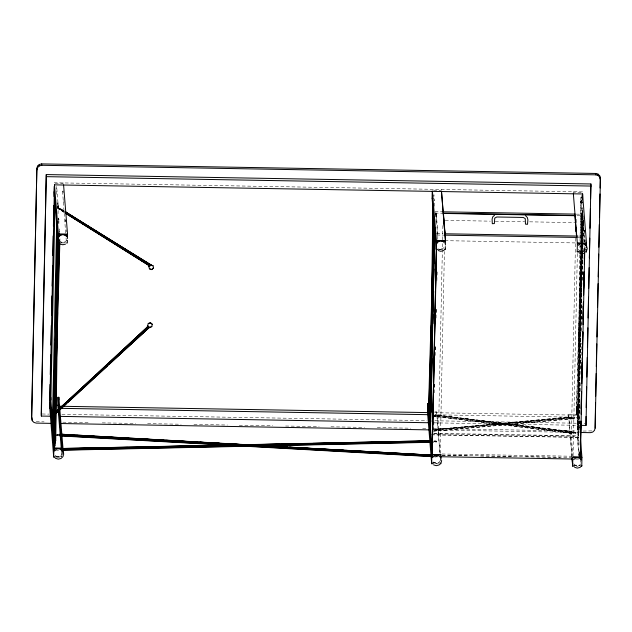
<?xml version="1.0" encoding="UTF-8"?>
<svg xmlns="http://www.w3.org/2000/svg" width="632" height="632" viewBox="0 0 632 632"><rect width="100%" height="100%" fill="white"/><g stroke="black" fill="none" stroke-linecap="round" stroke-linejoin="round"><path stroke-width="0.47" stroke-dasharray="3.16 2.37" d="M577.529 429.31L577.782 423.582L579.086 423.827L578.193 425.099L578.667 423.598L578.225 424.68L578.122 429.326L577.529 429.31L579.813 254.111M578.122 429.326L578.225 424.68L577.64 424.672M580.002 241.282L580.911 201.102L581.495 201.11L582.325 202.833L580.99 203.038L580.95 197.303L581.535 197.31M581.867 203.046L581.424 200.265L580.84 200.249M58.476 223.396L58.531 219.454L58.958 219.683L58.895 223.625M434.634 206.206L434.721 200.289L433.892 198.566M579.828 253.124L579.947 245.232M580.255 254.878L577.569 425.51L578.154 425.518L578.628 424.04L581.14 254.893L577.964 417.262L434.8 414.789M580.239 254.333L580.381 244.473M580.413 244.031L580.95 197.303M581.116 254.348L581.258 244.489M581.298 244.047L581.906 202.611L581.495 201.11L581.424 201.956L582.325 202.833L580.563 202.809L580.99 203.038M581.709 245.256L579.086 423.827L577.324 423.796L577.569 425.51M581.764 241.313L582.222 209.745M56.39 194.332L56.564 186.456M64.124 211.933L57.931 207.667L58.018 202.864L57.433 202.848L57.378 203.67L57.962 203.678L58.018 202.864M58.049 213.703L58.223 205.827L56.659 186.44M59.329 231.968L59.353 228.934L59.653 233.366M65.657 232.995L62.402 189.166M55.008 434.374L57.299 434.326L57.283 434.903L58.942 435.219M55.829 435.748L58.033 435.748L58.041 435.179L59.795 434.16M61.944 455.403L61.976 453.61M436.033 216.049L436.096 213.095L437.668 237.593M436.072 222.188L436.262 213.332L435.085 213.308M433.702 424.696L433.781 420.754M434.492 387.274L434.579 383.34M435.282 349.852L435.369 345.917M436.08 312.437L436.159 308.495M436.87 275.015L436.957 271.073M433.702 430.226L433.892 421.37M434.5 392.835L434.705 382.992M435.29 355.445L435.495 345.601M436.08 318.054L436.27 309.198M436.878 280.655L437.083 270.82M437.755 239.331L437.873 233.429L436.262 213.332M432.122 431.063L434.429 431.19L434.437 430.613L437.075 429.713L570.664 417.878L569.424 417.073L433.568 429.736M435.543 430.068L436.815 429.357L436.783 430.866L436.554 429.42L569.156 417.365L571.17 418.155L571.162 418.732L436.033 430.921L435.029 430.36L435.037 429.784L436.815 429.357L569.669 417.657L571.17 418.155L574.883 417.902L574.867 418.479L573.366 418.803L434.429 431.19M434.848 456.494L434.84 457.07L437.858 456.596M435.179 442.289L435.195 441.713L436.696 441.397L436.688 441.966L432.975 442.218M571.834 432.422L570.577 431.451L435.898 415.058L435.63 416.496L433.908 416.362L573.019 433.584L576.036 433.11L576.052 432.533L574.488 432.162L435.661 414.979L434.374 415.524L435.661 414.979L570.577 431.451L571.834 432.422L435.661 414.979L433.915 415.785L435.416 415.335L570.325 432.019L573.034 433.007L576.052 432.533M436.033 430.921L436.815 429.357M436.688 441.966L435.89 440.946L433.584 440.82M434.84 411.867L436.665 411.898L439.935 453.389M441.381 189.466L441.357 190.327L433.141 190.185M437.131 457.023L437.139 456.446M438.442 434.784L442.487 243.747M442.574 239.805L442.906 224.052M440.141 453.373L444.414 251.504M579.046 443.174L576.787 414.316L568.571 414.173L571.952 457.299M573.279 191.741L573.264 192.602L581.48 192.744M574.867 418.479L571.755 417.902L569.385 418.803L569.669 417.657L569.156 417.365L569.385 418.803L570.657 418.447M571.162 418.732L570.167 417.594L574.077 417.452L574.883 417.902M570.807 431.743L570.538 433.173L434.358 416.093L576.036 433.11M571.368 433.26L572.284 432.154L572.276 432.73L570.538 433.173L570.577 431.451M575.586 238.161L571.375 437.075L572.869 455.68M573.019 433.584L573.034 433.007M573.366 418.803L573.374 418.226M573.066 455.664L577.372 252.808M574.061 418.029L574.077 417.452M574.472 432.738L574.488 432.162M575.31 433.536L575.325 432.959M576.337 413.044L576.439 409.733L576.621 409.141L577.498 409.157L577.948 409.647L577.032 410.674L576.929 414.545L576.345 414.537L576.337 413.044L576.921 413.052M576.787 414.316L576.953 406.257L577.838 406.273L579.26 423.961M584.624 241.945L581.314 200.802L581.424 195.43M577.648 415.192L577.838 406.273M581.211 253.859L581.401 245.003M581.416 244.023L582.23 205.661M581.266 255.202L577.411 437.415L579.023 457.513M581.29 254.222L581.48 245.366M581.558 241.432L582.135 212.076L582.72 212.083L583.028 217.487L581.709 216.981L582.135 212.076M577.964 417.262L581.653 243.154M581.669 242.167L582.356 209.706M582.277 255.02L578.414 437.202L579.046 445.031M582.301 254.032L582.483 245.177M582.507 244.189L583.028 219.573M582.42 255.02L578.564 437.202L431.356 434.658M582.443 254.04L582.633 245.177M582.657 244.189L583.154 220.56M582.443 255.257L578.58 437.431L433.536 434.927M582.459 254.269L582.672 244.426M582.696 243.439L583.17 220.789M579.615 429.792L579.718 424.87M579.734 423.89L579.86 417.981M580.429 391.413L580.658 380.59M581.069 360.912L581.448 343.2M581.701 331.389L582.238 305.809M582.783 280.221L583.012 269.398M583.383 251.686L583.51 245.785M583.597 241.843L583.723 235.941L582.104 215.844L583.273 215.868M584.434 251.947L584.561 246.038M584.639 242.103L584.679 240.128M584.561 251.718L584.663 246.796M584.766 241.874L584.813 239.899M584.75 250.383L584.837 246.441M57.962 203.678L57.931 207.667L63.777 210.906L58.768 207.786L57.915 205.803L58.768 207.786L57.449 208.252L64.14 212.439M433.836 196.955L433.923 194.767L433.931 196.37M576.345 414.537L580.666 253.345M576.929 414.545L577.024 409.741L577.498 409.157L577.032 410.674L576.384 410.737L576.621 409.141M582.72 212.083L582.625 216.895L581.709 216.981L581.006 241.558M59.4 242.214L59.55 238.264M59.874 241.724L59.953 238.778M435.337 216.926L435.416 213.979L435.803 216.436M580.689 252.365L580.974 242.538M581.14 252.855L576.447 411.598L577.032 411.606L577.506 410.128L582.301 243.043M581.132 251.892L581.416 243.028M581.408 242.064L582.033 215.014L582.617 215.03L583.028 216.523L582.293 242.08M582.428 253.377L577.948 409.647L577.032 410.674L577.024 409.741L576.439 409.733M582.451 252.397L582.736 242.57M582.767 241.582L583.439 218M582.151 217.479L582.096 215.875M580.871 201.521L580.563 202.809L580.911 201.102M582.033 215.947L581.709 216.981L583.028 216.523M578.193 425.099L578.628 424.04M435.661 414.979L435.63 416.496L434.824 415.256L435.898 415.058M435.424 214.943L435.859 214.469L435.014 212.478M63.413 182.948L62.521 183.794L55.181 183.667M58.499 434.911L55.837 435.172M58.033 435.748L58.484 435.488M58.499 219.897L58.958 219.683L58.128 217.961M577.782 423.582L577.324 423.796L577.601 425.091M572.276 432.73L570.538 433.173L571.818 432.991M591.805 430.898L580.366 431.111M436.554 429.42L569.424 417.073M570.151 418.171L433.552 430.313M582.522 191.883L54.32 182.774L54.431 184.165M580.887 197.974L581.48 197.982M580.95 198.906L581.543 198.922M62.347 191.852L63.232 191.867M581.314 200.802L582.191 200.818M580.84 201.948L581.424 201.956M582.08 212.897L582.664 212.905M57.441 204.341L58.033 204.357M582.143 213.569L582.736 213.577M434.958 211.688L441.823 211.807M576.273 214.13L583.146 214.248M435.069 213.079L443.135 213.213M576.945 215.528L583.115 215.631M57.394 206.656L57.986 206.664M64.116 211.451L57.441 207.28L58.326 207.296L64.14 210.922M445.236 220.378L490.369 221.153M495.275 221.24L524.702 221.745M529.608 221.832L574.741 222.606M436.704 233.405L437.873 233.429M583.723 235.941L584.892 235.965M436.72 233.635L443.032 233.745M578.604 236.084L584.766 236.194M436.831 235.025L443.704 235.143M578.154 237.466L585.027 237.585M444.912 240.673L576.376 242.941M59.108 242.664L65.531 242.775M438.9 249.213L442.55 249.277M579.931 251.647L584.497 251.726M60.956 242.87L65.546 242.949M438 249.371L442.574 249.45M579.947 251.82L584.513 251.899M577.506 410.128L576.187 409.623L576.447 411.598M576.4 413.723L576.984 413.731M434.634 412.712L577.79 415.177M42.186 413.999L49.091 414.118M61.92 414.339L426.987 420.636M434.879 420.778L584.853 423.361M434.058 422.84L579.102 425.344M577.64 426.363L578.225 426.371M577.529 427.706L578.114 427.714M577.585 428.638L578.177 428.654M36.198 421.726L44.082 421.86M62.813 422.184L90.416 422.658M102.25 422.863L135.762 423.44M147.596 423.645L181.115 424.222M193.929 424.443L227.449 425.02M239.275 425.225L272.795 425.802M285.609 426.023L319.128 426.6M330.955 426.805L364.474 427.382M377.288 427.603L410.808 428.188M422.642 428.385L427.564 428.472M433.481 428.575L579.386 431.095M433.592 429.965L579.497 432.478M434.184 433.323L578.454 435.811M433.56 433.781L577.435 436.262L578.975 455.403M442.076 453.997L572.15 456.241M442.052 455.143L572.308 457.394M442.068 455.38L468.652 455.838M480.47 456.043L513.95 456.62M525.761 456.825L560.229 457.418M434.097 456.628L438.023 456.691M575.42 459.061L579.346 459.132M55.505 456.186L61.92 456.296M432.549 462.695L438.94 462.806M573.579 465.128L580.887 465.255M55.513 456.359L61.936 456.47M432.557 462.869L439.864 462.995M573.595 465.302L579.986 465.413M56.43 457.244L60.072 457.307M436.206 463.793L438.031 463.825M576.305 466.211L578.122 466.242M433.726 441.673L435.195 441.713M433.576 441.397L435.882 441.523M56.248 450.45L58.555 450.577M435.021 214.351L435.859 214.469M435.527 430.645L436.783 430.866L435.029 430.36M57.299 434.326L58.95 434.65M569.156 417.365L570.664 417.878M434.303 200.06L434.721 200.289M435.037 429.784L436.041 430.345M435.89 440.946L436.696 441.397M57.441 207.28L64.156 211.42M58.334 208.268L64.164 211.902M58.057 218.798L58.958 219.683L58.089 218.38M57.923 206.735L58.768 207.786M581.464 201.537L582.325 202.833M582.112 200.581L582.269 202.54M582.902 210.377L583.059 212.336M583.684 220.173L583.842 222.132M584.474 229.969L584.632 231.928M585.264 239.765L585.58 243.683M583.66 220.647L583.818 222.567M584.434 230.222L584.584 232.134M583.502 220.528L583.818 224.439M584.292 230.317L584.608 234.235M585.011 246.843L585.327 250.762M579.339 424.949L579.734 429.863M576.953 406.257L579.07 432.888M580.492 460.357L580.65 462.316M568.571 414.173L571.96 456.296M436.665 411.898L439.975 453.041M65.444 219.391L65.602 221.35M63.074 190.651L63.232 192.61M63.856 200.447L64.014 202.406M65.436 220.039L65.594 221.998M66.226 229.835L66.384 231.794M66.052 237.893L66.368 241.811M61.525 451.398L61.841 455.317M582.033 215.014L582.04 216.887M62.45 452.883A4.108 4.029 -4.6 0 1 61.857 454.89M61.438 455.451A4.108 4.029 -4.6 0 1 55.134 455.34M443.948 247.594A4.108 4.029 -4.6 0 1 438.719 248.416M580.824 463.841A4.108 4.029 -4.6 0 1 573.706 463.714M585.366 249.466A4.108 4.029 -4.6 0 1 579.718 250.849M579.149 250.438A4.108 4.029 -4.6 0 1 578.248 249.348M66.4 240.516A4.108 4.029 -4.6 0 1 59.29 240.389M440.409 459.401A4.108 4.029 -4.6 0 1 434.816 463.09M434.176 462.79A4.108 4.029 -4.6 0 1 433.102 461.866M63.706 211.894L57.844 208.276L63.666 211.933"/><path stroke-width="0.95" d="M52.827 420.375L53.08 414.655L52.622 414.861L52.827 420.375L53.412 420.391M56.912 329.951L55.292 440.449L54.747 446.168L54.162 446.16L56.035 329.936M57.164 221.627L53.957 440.646L55.711 440.678L54.818 441.95L55.292 440.449M56.209 318.094L57.512 229.305M57.741 273.711L57.828 267.794M58.057 252.01L58.27 237.213M57.599 312.421L55.711 440.678L54.376 440.875M57.828 296.637L57.915 290.712M431.98 296.187L430.029 422.121L432.904 204.207M432.114 288.84L433.236 210.353M431.19 412.175L431.348 401.32M431.624 382.581L431.972 358.897M432.059 352.98L432.675 310.557M433.647 244.458L433.868 229.661M433.963 222.756L434.01 219.794M432.912 323.616L433.038 314.736M54.265 441.515L54.858 441.523L54.747 446.168M51.097 423.369L36.308 423.108L33.978 422.453L32.295 420.738L31.6 417.041L36.869 168.42L37.549 166.129L39.303 164.478L41.665 163.901L595.692 173.452L598.022 174.116L599.705 175.83L600.4 179.528L595.131 428.148L594.451 430.439L592.697 432.091L590.335 432.667L580.484 432.501M31.711 418.423L36.869 168.42M580.089 425.36L586.006 425.462L590.912 183.967L46.27 174.574L41.199 413.984L41.364 416.069L51.231 416.235M41.364 416.069L46.27 174.574M49.604 405.191L49.667 402.513M49.588 406.084L53.704 457.197L53.894 448.278L49.778 397.165L50.047 384.43M50.252 374.594L50.671 354.915M50.876 345.08L51.295 325.409M51.508 315.573L51.919 295.895M52.132 286.059L52.567 265.401M52.78 255.565L53.191 235.894M53.404 226.058L53.839 205.4M54.028 196.544L54.241 186.361M49.754 408.154L54.486 184.86L582.696 193.969L582.57 199.87M50.599 399.866L50.655 397.18L49.778 397.165M50.86 400.119L55.134 198.25M52.432 423.432L56.714 221.563M53.594 427.588L53.562 431.395L53.649 426.584M53.981 405.728L54.044 402.774M54.439 384.066L54.668 373.236M54.921 361.417L55.3 343.69M55.363 340.735L55.924 314.144M56.09 306.267L56.572 283.618M57.006 262.944L57.196 254.08M59.108 242.664L58.247 242.822L58.436 233.903L67.529 234.061L67.434 238.517M54.715 450.972L50.655 397.18M59.258 236.573L59.282 234.606L66.621 234.733L66.589 236.7M61.288 448.459L57.82 405.365L57.994 397.307L58.871 397.323L62.987 448.428L62.892 452.891M58.816 399.993L58.871 397.323M62.039 450.932L62.094 448.246L54.755 448.12M62.047 451.098L62.11 448.42M67.395 240.302L67.34 242.98L66.463 242.965M432.675 457.497L428.622 403.698L427.738 403.682L427.548 412.601L431.664 463.714L433.481 463.746M438.023 249.371L436.206 249.34L432.091 198.227L432.241 191.093M428.733 411.993L429.326 412.001L429.349 408.967M430.424 425.376L434.618 227.441M430.495 429.95L434.753 227.852M431.664 463.714L431.853 454.795L427.738 403.682M436.206 249.34L436.396 240.421L432.438 191.275M432.177 447.093L436.388 248.178M432.193 447.33L436.388 249.395M432.201 453.642L436.522 249.798M437.218 243.091L437.257 241.298L439.991 241.345M440.757 463.872L440.781 463.011M440.82 460.151L440.931 454.779L432.715 454.637M445.347 246.638L445.284 249.324M445.394 245.018L445.489 240.579L441.539 191.433M525.627 215.757L527.357 217.519L527.894 219.825L527.523 224.313L525.453 224.107L525.271 218.633L523.249 217.448L496.831 216.989L494.753 218.103L494.35 223.57L492.304 223.704L492.091 219.209L492.723 216.918L494.524 215.228M575.736 231.265L575.815 227.323M575.926 222.401L575.981 219.446M574.48 466.179L572.663 466.147L572.837 457.054L581.053 457.197M579.031 251.805L577.206 251.773L577.395 242.854L586.488 243.012L586.393 247.468M580.089 456.77L580.216 450.869M580.484 438.063L580.84 421.323M581.116 408.525L581.472 391.777M581.764 377.991L582.096 362.239M582.388 348.453L582.744 331.713M583.012 318.907L583.368 302.167M583.66 288.382L584.015 271.642M584.284 258.844L584.41 252.934M580.342 450.64L580.2 457.529L579.86 452.52M580.492 443.743L580.974 421.094M581.116 414.197L581.598 391.556M581.764 383.671L582.222 362.01M582.388 354.133L582.846 332.464M583.012 324.587L583.494 301.938M583.644 295.049L584.118 272.4M584.292 264.524L584.537 252.705M580.374 457.181L584.711 252.35M581.013 460.057L580.5 450.339M585.556 245.65L585.595 243.857L582.854 243.81M581.756 466.305L581.946 457.386L580.524 439.69M585.422 251.915L586.306 251.931L586.338 250.146M585.983 416.48L586.006 425.462M586.172 407.616L586.615 386.926M586.82 377.075L587.239 357.372M587.444 347.513L587.863 327.81M588.076 317.959L588.511 297.269M588.7 288.405L589.135 267.715M589.348 257.864L589.767 238.161M589.972 228.302L590.391 208.6M590.596 198.748L590.912 183.967M595.526 403.082L595.131 428.148M595.668 396.169L596.15 373.48M596.292 366.576L596.774 343.887M596.924 336.982L597.422 313.298M597.548 307.381L598.054 283.705M598.196 276.8L598.678 254.103M598.828 247.199L599.302 224.51M599.452 217.606L599.958 193.929M600.076 188.004L600.289 178.137M52.97 431.387L55.316 355.208M431.356 325.022L428.844 409.054L428.812 410.468L429.318 410.508M429.326 412.001L429.42 408.13M52.811 426.466L58.223 237.758M53.246 425.992L53.388 421.078M53.815 406.329L54.036 398.468M54.463 383.727L54.66 376.846M55.079 362.104L55.308 354.244M55.703 340.482L55.924 332.622M56.351 317.88L56.572 310.012M56.967 296.258L57.196 288.389M57.615 273.648L57.812 266.767M58.239 252.026L58.46 244.165M55.482 349.314L55.932 333.585M56.019 330.639L58.555 242.182M54.668 408.296L54.139 426.971L53.665 428.457L53.08 428.441L52.898 427.121M55.126 392.575L55.292 386.673M56.556 342.449L56.643 339.502M56.896 330.655L59.432 242.198M56.572 356.717L57.078 339.021M57.196 335.094L59.843 242.704M428.575 407.071L433.931 220.331M431.751 311.26L434.405 219.841M428.844 409.054L429.428 409.062L429.902 407.577L430.068 401.683M430.21 396.77L430.716 379.082M432.667 311.26L433.876 269.003M434.042 263.102L434.492 247.381M434.887 233.619L435.061 227.718M433.607 293.098L433.663 291.131M52.898 416.156L52.622 414.861L52.859 416.583L53.451 416.591M148.718 326.649L55.814 413.557L148.425 328.229L148.718 326.649L147.272 327.257L55.956 411.985M151.814 326.625L152.241 324.255L150.463 322.762L148.251 323.529L147.272 327.257L56.114 412.649L147.856 327.826L148.425 328.229L151.806 326.507L149.824 327.581L147.596 325.599L147.272 327.257L147.856 327.826M36.98 169.81L37.549 166.129M441.681 460.578L440.915 463.161L438.948 465.018L436.285 465.666L433.663 464.931M586.464 251.22L587.223 248.637L586.567 246.038M54.786 442.368L55.253 440.891L54.818 441.95M59.756 435.882L59.795 434.16M53.657 427.516L54.139 426.971L53.254 426.956M58.334 233.832L58.776 234.322L58.334 233.832L58.776 233.35M37.659 167.52L39.413 165.861L41.775 165.284L595.802 174.843L598.141 175.499L599.823 177.213L600.4 179.528M445.457 248.787L443.49 250.643L440.828 251.299L438.205 250.556M581.922 465.594L579.947 467.451L577.293 468.099L574.662 467.364M65.815 213.49L148.583 265.322L149.784 264.389L65.807 211.957M56.232 411.511L147.256 327.084L147.833 327.534M58.105 410.413L56.659 411.748L58.136 410.437M63.895 405.065L68.232 401.051M75.469 394.368L78.368 391.698M81.986 388.356L83.432 387.021M90.668 380.338L93.56 377.66M100.796 370.976L103.695 368.306M116.715 356.274L118.168 354.939M126.124 347.584L128.296 345.578M56.082 413.107L66.186 403.808M67.624 402.481L107.298 365.928M108.744 364.601L122.45 351.977M123.888 350.642L148.425 328.229M56.256 411.527L80.24 389.533M81.694 388.198L94.776 376.198M98.41 372.864L104.951 366.868M107.859 364.198L109.312 362.863M111.493 360.864L114.4 358.202M116.58 356.195L119.488 353.533M125.302 348.2L128.936 344.867M63.232 405.784L67.6 401.802M72.696 397.149L74.157 395.822M77.064 393.167L78.518 391.832M87.256 383.861L90.171 381.207M96.72 375.226L98.181 373.899M101.088 371.237L106.919 365.92M110.553 362.602L114.195 359.276M115.656 357.949L122.205 351.969M125.12 349.314L148.417 328.055M66.163 213.498L148.567 265.148L148.852 266.696L151.151 264.903L75.911 218.672M151.601 269.627L153.434 268.087L151.601 269.627L149.421 268.79L148.567 265.148M149.168 264.65L149.768 264.216M429.721 421.252L431.056 421.054M152.241 324.255L150.471 322.873L148.251 323.529M65.523 244.126L62.868 244.774L60.245 244.039M584.489 253.077L581.835 253.724L579.204 252.99M61.667 448.791L67.569 448.665M79.403 448.412L98.102 448.009M108.965 447.772L127.648 447.377M138.534 447.132L158.245 446.706M167.117 446.508L187.807 446.066M196.678 445.868L218.364 445.402M225.261 445.252L248.913 444.746M254.822 444.612L279.463 444.083M284.392 443.972L309.838 443.459M312.974 443.356L430.25 440.82L62.916 448.491L430.503 441.168L61.201 449.107M88.235 449.083L90.202 449.044M116.794 448.467L119.748 448.404M147.327 447.812L149.294 447.772M175.886 447.195L178.84 447.132M205.432 446.563L208.386 446.5M234.97 445.931L236.945 445.884M293.074 444.683L296.029 444.612M323.608 444.019L325.575 443.98M352.166 443.411L355.121 443.348M381.712 442.771L384.667 442.708M411.258 442.139L414.213 442.076M61.178 449.968L250.264 445.908M256.173 445.773L430.487 442.029M62.876 450.213L250.983 446.168M266.736 445.829L430.218 442.313M46.444 176.66L591.078 186.053M432.091 198.227L432.975 198.243M442.803 211.823L575.294 214.106M443.135 213.213L575.081 215.488M444.794 233.777L577.719 236.068M444.683 235.159L577.174 237.442M58.673 233.729L59.258 233.737M436.396 240.421L445.489 240.579M62.047 234.828L59.282 234.606M63.879 234.859L66.629 234.907L67.529 234.061L63.579 184.915M441.823 241.377L445.473 241.44L441.436 191.306M580.113 243.762L577.379 243.715L573.342 193.582M579.015 251.631L577.206 251.773M429.017 407.561L429.902 407.577M428.796 411.171L429.381 411.187M55.987 405.333L57.82 405.365M428.449 411.756L430.274 411.788M59.463 406.242L427.722 412.593M60.617 408.335L427.888 414.671M52.93 415.73L53.523 415.738M60.111 416.385L429.128 422.753M52.93 417.42L53.515 417.428M52.819 418.779L53.404 418.787M52.883 419.695L53.467 419.711M59.969 423.519L429.649 429.894M53.025 430.566L53.617 430.574M54.265 443.206L54.85 443.222M54.218 445.489L54.802 445.497M53.894 448.278L62.987 448.428M431.853 454.795L440.931 454.779M581.946 457.386L572.837 457.054M440.97 456.746L572.481 459.014M76.764 435.385L83.661 435.764L76.78 435.385M118.145 437.684L110.26 437.249L117.197 437.636M122.079 437.905L128.975 438.292M140.802 438.948L132.918 438.505L139.862 438.9M155.575 439.769L163.459 440.204M166.413 440.37L174.29 440.812M178.232 441.025L186.116 441.468M189.071 441.634L196.947 442.068M199.902 442.234L208.773 442.724M211.728 442.89L219.604 443.332M222.559 443.498L231.43 443.988M233.398 444.099L242.261 444.588M245.216 444.754L254.088 445.252M256.055 445.363L264.919 445.852M266.894 445.963L276.745 446.508M278.712 446.619L287.576 447.116M289.551 447.219L299.402 447.772M301.369 447.883L431.403 455.119L61.762 434.271L431.158 455.451L59.542 434.729M122.118 437.913L129.023 438.3M155.638 439.785L162.535 440.172M166.477 440.386L174.361 440.828M178.303 441.049L185.208 441.436M188.162 441.594L197.034 442.092M199.996 442.258L207.881 442.7M211.823 442.913L219.707 443.356M221.682 443.467L230.546 443.964M233.508 444.13L242.38 444.62M245.335 444.786L253.219 445.228M256.181 445.394L265.053 445.884M267.02 445.994L275.892 446.492M278.846 446.658L287.718 447.148M289.693 447.259L298.565 447.756M301.519 447.922L310.391 448.412M312.366 448.523L321.238 449.02M323.205 449.131L333.064 449.676M335.031 449.787L343.903 450.284M345.878 450.395L366.576 451.548M368.551 451.659L431.632 455.174M135.904 439.548L137.871 439.659M158.577 440.812L160.544 440.923M294.599 448.396L296.574 448.507M317.272 449.66L319.247 449.771M59.526 435.59L233.011 445.268M243.849 445.868L431.135 456.312M61.723 435.993L221.413 444.896M239.157 445.892L431.372 456.612M149.824 264.697L153.094 265.811L153.442 268.197M65.444 211.941L149.784 264.389L150.005 265.803L65.783 212.976M149.784 264.389L153.094 265.811M151.593 269.516L149.421 268.79M65.001 211.941L69.196 214.532M70.871 215.567L74.228 217.637M66.226 213.45L78.787 221.208M80.462 222.243L83.819 224.305M85.494 225.34L88.006 226.896M90.518 228.444L93.03 230.001M95.543 231.549L97.225 232.584M99.738 234.132L102.25 235.689M104.762 237.237L106.437 238.272M109.786 240.342L111.461 241.377M66.613 213.016L69.117 214.58M71.621 216.152L74.118 217.716M76.622 219.28L79.126 220.845M80.793 221.887L82.46 222.93M85.794 225.016L87.461 226.058M90.795 228.144L92.462 229.187M119.148 245.872L120.815 246.915M65.001 212.423L150.005 265.803M65.404 211.981L149.191 264.942M439.137 456.051L441.025 457.979M53.807 456.478L55.703 458.413L58.326 459.148L60.98 458.5L62.955 456.636L63.721 454.06L63.066 451.461M31.6 417.041L32.295 420.738M599.705 175.83L599.823 177.213M598.022 174.116L598.141 175.499M595.692 173.452L595.802 174.843M582.538 193.866L586.488 243.012M586.141 249.964L586.306 251.931M576.518 236.028L574.883 215.702L443.419 213.434L445.054 233.761M579.836 454.819L579.994 456.778M572.118 458.255L572.679 465.286M572.031 458.287L572.663 466.147M54.486 184.86L58.713 237.766M54.131 191.709L58.247 242.822M41.665 163.901L41.775 165.284M39.303 164.478L39.413 165.861M57.994 397.307L62.323 451.453M52.116 409.947L53.214 423.519M59.369 236.36A4.108 4.029 -4.6 0 1 66.486 236.487M54.826 450.734A4.108 4.029 -4.6 0 1 61.944 450.861M437.336 242.886A4.108 4.029 -4.6 0 1 442.977 241.503M443.546 241.914A4.108 4.029 -4.6 0 1 444.446 243.004M573.793 459.693A4.108 4.029 -4.6 0 1 579.433 458.311M580.01 458.721A4.108 4.029 -4.6 0 1 580.903 459.812M578.335 245.319A4.108 4.029 -4.6 0 1 585.445 245.437M432.786 457.26A4.108 4.029 -4.6 0 1 433.734 456.193M434.326 455.806A4.108 4.029 -4.6 0 1 438.434 455.877M71.843 435.108L64.946 434.729L71.851 435.108M94.5 436.372L88.591 436.041L94.524 436.372M106.318 437.028L98.442 436.586L106.35 437.036M151.633 439.548L143.756 439.114L151.696 439.564"/></g></svg>
